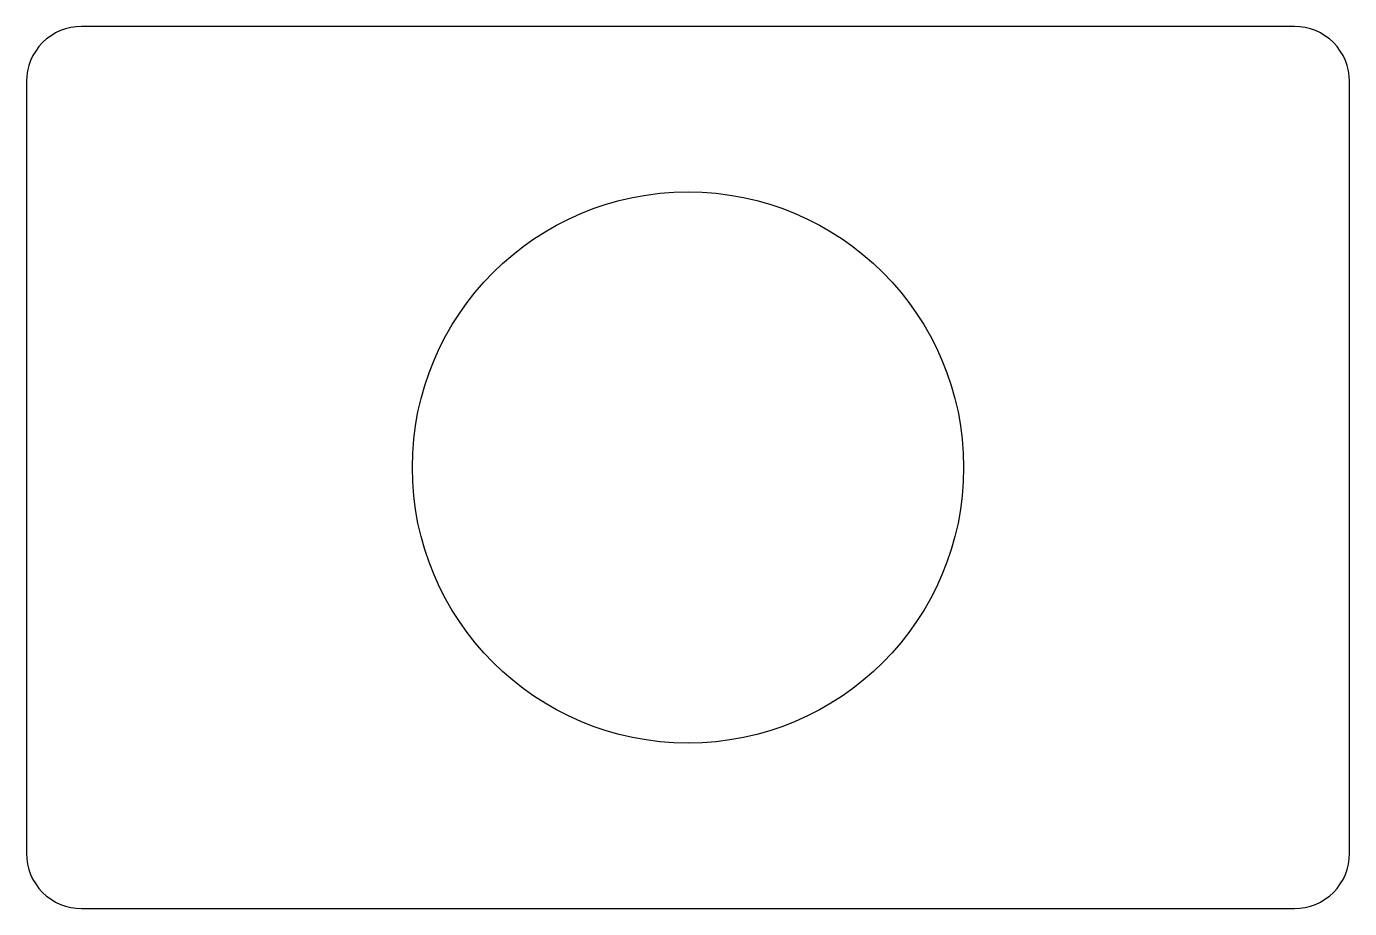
# Model space of a CAD drawing. Header units: millimetres. Extents: x -12 to 12, y -8 to 8.
import ezdxf

# ---------------------------------------------------------------- set-up
doc = ezdxf.new("R2010")
doc.units = ezdxf.units.MM
doc.layers.add('MAGNET_CUT', color=1, linetype='Continuous')

msp = doc.modelspace()

# ---------------------------------------------------------------- linework, layer by layer
at = {"layer": 'MAGNET_CUT'}
msp.add_lwpolyline([(-11, -8), (11, -8, 0.414214), (12, -7), (12, 7, 0.414214), (11, 8), (-11, 8, 0.414214), (-12, 7), (-12, -7, 0.414214)], format="xyb", close=True, dxfattribs=at)
msp.add_circle((0, 0), 5, dxfattribs=at)

doc.saveas('drawing.dxf')
